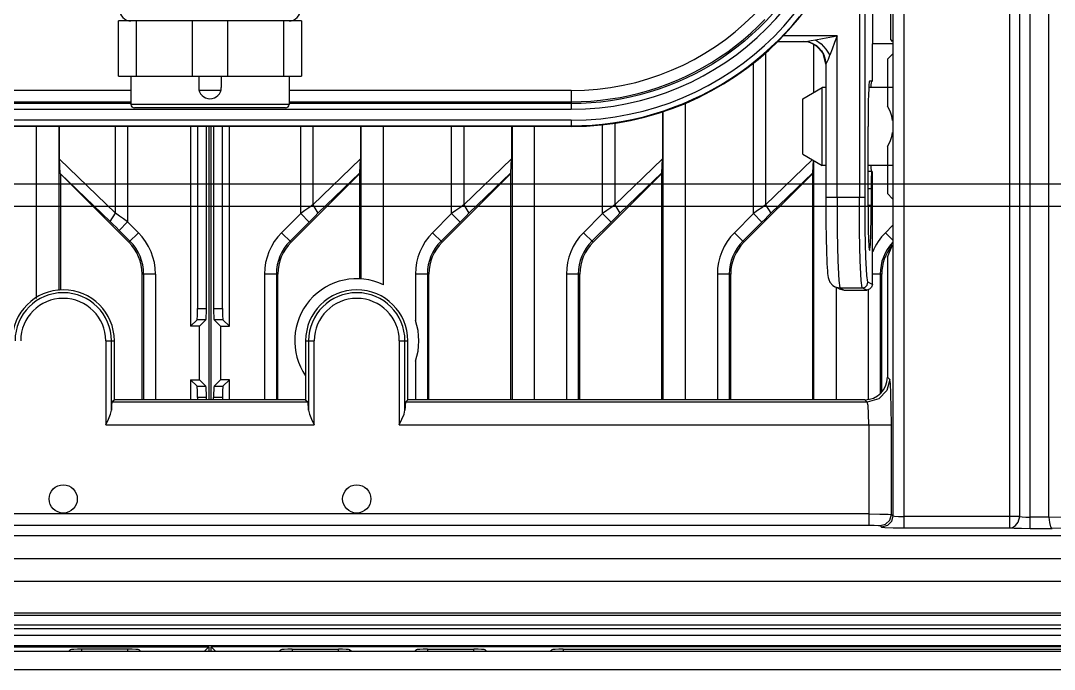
# Model space of a CAD drawing. Header units: millimetres. Extents: x -3132 to 28633, y 682 to 5849.
# Drawn here: x 23794.1 to 23885.7, y 4833.6 to 4891.1 of the extents above; entities that cross this region are included whole.
import ezdxf

# ---------------------------------------------------------------- set-up
doc = ezdxf.new("R2010")
doc.units = ezdxf.units.MM

# ---------------------------------------------------------------- blocks, each defined once
blk = doc.blocks.new('gf')
at = {"linetype": 'Continuous'}
for p, q in [((20080.509, 5019.862), (20080.509, 5447.259)), ((20081.425, 5018.821), (20081.425, 5447.259)), ((20083.092, 5019.82), (20083.092, 5447.259)), ((20066.809, 5048.127), (20066.809, 5089.234)), ((20079.592, 5089.066), (20079.592, 5018.863)), ((20067.491, 5061.752), (20067.491, 5088.099)), ((20069.089, 5062.091), (20069.089, 5085.639)), ((20069.275, 5085.453), (20069.275, 5019.93)), ((20070.275, 5018.863), (20070.275, 5085.453)), ((20066.309, 5075.467), (20066.309, 5048.127)), ((20016.892, 5063.779), (20000.692, 5063.779)), ((20000.692, 5058.879), (20000.692, 5063.779)), ((20002.24, 5063.779), (20002.24, 5058.879)), ((20007.245, 5058.879), (20007.245, 5063.779)), ((20010.34, 5063.779), (20010.34, 5058.879)), ((20015.345, 5058.879), (20015.345, 5063.779)), ((20016.892, 5063.779), (20016.892, 5058.879)), ((20059.054, 5061.952), (20061.356, 5061.952)), ((20064.328, 5062.452), (20059.565, 5062.452)), ((20061.356, 5061.952), (20061.555, 5061.969)), ((20061.844, 5061.893), (20061.356, 5061.952)), ((20062.04, 5062.043), (20062.427, 5062.109)), ((20062.427, 5062.109), (20062.912, 5061.744)), ((20064.328, 5048.127), (20064.328, 5062.452)), ((20067.456, 5061.752), (20067.491, 5061.752)), ((20067.456, 5058.434), (20067.456, 5061.752)), ((20067.491, 5061.769), (20069.213, 5061.769)), ((20069.089, 5062.091), (20069.213, 5061.968)), ((20058.005, 5060.952), (20058.005, 5047.48)), ((20062.246, 5061.726), (20062.246, 5057.435)), ((20062.285, 5057.457), (20062.285, 5061.71)), ((20063.088, 5060.933), (20062.536, 5061.565)), ((20063.337, 5059.954), (20063.088, 5060.933)), ((20069.246, 5060.838), (20068.792, 5060.384)), ((20056.936, 5046.707), (20056.936, 5060.057)), ((20063.328, 5059.972), (20063.328, 5048.127)), ((20068.792, 5060.384), (20068.792, 5056.223)), ((20000.692, 5058.879), (20016.892, 5058.879)), ((20001.792, 5058.879), (20001.792, 5056.379)), ((20007.792, 5058.879), (20007.792, 5057.879)), ((20009.792, 5058.879), (20009.792, 5057.879)), ((20015.792, 5058.879), (20015.792, 5056.379)), ((20067.456, 5058.434), (20067.211, 5058.434)), ((20001.792, 5057.609), (19976.792, 5057.609)), ((20009.792, 5057.609), (20007.792, 5057.609)), ((20040.792, 5057.609), (20015.792, 5057.609)), ((20040.792, 5057.609), (20040.792, 5055.951)), ((20061.292, 5056.884), (20063.024, 5057.884)), ((20063.328, 5057.884), (20063.024, 5057.884)), ((20063.024, 5050.984), (20063.024, 5057.884)), ((20069.246, 5057.884), (20067.145, 5057.884)), ((19976.792, 5056.61), (20001.792, 5056.61)), ((20001.792, 5056.451), (19976.792, 5056.451)), ((20015.792, 5056.379), (20001.792, 5056.379)), ((20015.792, 5056.61), (20040.792, 5056.609)), ((20040.792, 5056.451), (20015.792, 5056.451)), ((20050.911, 5030.214), (20050.911, 5056.487)), ((20061.292, 5051.984), (20061.292, 5056.884)), ((19976.792, 5055.951), (20040.792, 5055.951)), ((20015.492, 5056.079), (20002.092, 5056.079)), ((20048.876, 5055.725), (20048.876, 5051.575)), ((20048.915, 5030.214), (20048.915, 5055.737)), ((20040.792, 5054.987), (19976.792, 5054.987)), ((19976.792, 5054.487), (20040.792, 5054.487)), ((20040.792, 5054.434), (19976.792, 5054.434)), ((19993.413, 5039.187), (19993.413, 5054.434)), ((19995.406, 5054.434), (19995.406, 5039.887)), ((19995.466, 5051.533), (19995.466, 5054.434)), ((20000.427, 5046.742), (20000.427, 5054.434)), ((20001.496, 5054.434), (20001.496, 5045.969)), ((20007.074, 5054.434), (20007.074, 5036.738)), ((20007.692, 5054.434), (20007.692, 5038.305)), ((20008.472, 5038.305), (20008.472, 5054.434)), ((20008.692, 5054.434), (20008.692, 5030.214)), ((20008.892, 5030.214), (20008.892, 5054.434)), ((20009.112, 5054.434), (20009.112, 5038.305)), ((20009.892, 5038.305), (20009.892, 5054.434)), ((20010.511, 5036.738), (20010.511, 5054.434)), ((20016.826, 5046.707), (20016.826, 5054.434)), ((20017.895, 5054.434), (20017.895, 5047.48)), ((20022.136, 5054.434), (20022.136, 5051.575)), ((20022.179, 5040.921), (20022.179, 5054.434)), ((20024.171, 5040.393), (20024.171, 5054.434)), ((20030.196, 5046.707), (20030.196, 5054.434)), ((20031.265, 5054.434), (20031.265, 5047.48)), ((20035.506, 5054.434), (20035.506, 5051.575)), ((20035.548, 5054.434), (20035.548, 5030.214)), ((20037.541, 5030.214), (20037.541, 5054.434)), ((20040.792, 5054.987), (20040.792, 5054.434)), ((20043.566, 5046.707), (20043.566, 5054.583)), ((20044.635, 5054.722), (20044.635, 5047.48)), ((20067.072, 5047.434), (20067.072, 5054.434)), ((20068.792, 5052.645), (20068.792, 5048.484)), ((20061.292, 5051.984), (20063.024, 5050.984)), ((20000.427, 5046.742), (19995.466, 5051.533)), ((19995.535, 5050.275), (19995.466, 5051.533)), ((20022.136, 5051.575), (20017.895, 5047.48)), ((20022.067, 5050.317), (20022.136, 5051.575)), ((20035.506, 5051.575), (20031.265, 5047.48)), ((20035.437, 5050.317), (20035.506, 5051.575)), ((20048.876, 5051.575), (20044.635, 5047.48)), ((20048.807, 5050.317), (20048.876, 5051.575)), ((20062.154, 5051.487), (20058.005, 5047.48)), ((20062.177, 5050.317), (20062.238, 5051.438)), ((20062.285, 5030.214), (20062.285, 5051.411)), ((20063.328, 5050.984), (20063.024, 5050.984)), ((20069.246, 5050.984), (20067.072, 5050.984)), ((19995.535, 5050.275), (19999.965, 5045.997)), ((19995.535, 5050.275), (19995.552, 5050.233)), ((19995.552, 5050.233), (20001.607, 5044.179)), ((19995.552, 5050.233), (19995.552, 5039.916)), ((20015.978, 5044.179), (20022.032, 5050.233)), ((20018.357, 5046.735), (20022.067, 5050.317)), ((20022.032, 5050.233), (20022.067, 5050.317)), ((20022.032, 5050.233), (20022.032, 5040.929)), ((20029.348, 5044.179), (20035.402, 5050.233)), ((20031.727, 5046.735), (20035.437, 5050.317)), ((20035.402, 5050.233), (20035.437, 5050.317)), ((20035.402, 5050.233), (20035.402, 5030.214)), ((20042.718, 5044.179), (20048.772, 5050.233)), ((20045.097, 5046.735), (20048.807, 5050.317)), ((20048.772, 5050.233), (20048.807, 5050.317)), ((20048.772, 5050.233), (20048.772, 5030.214)), ((20056.088, 5044.179), (20062.142, 5050.233)), ((20058.467, 5046.735), (20062.177, 5050.317)), ((20062.142, 5050.233), (20062.177, 5050.317)), ((20062.142, 5050.233), (20062.142, 5030.214)), ((20067.403, 5050.434), (20067.072, 5050.434)), ((20067.456, 5040.434), (20067.456, 5050.434)), ((20067.072, 5048.934), (20067.351, 5048.934)), ((20067.351, 5048.934), (20067.351, 5047.434)), ((20066.809, 5048.127), (20063.328, 5048.127)), ((20069.246, 5048.03), (20068.792, 5048.484)), ((20017.895, 5047.48), (20018.357, 5046.735)), ((20031.265, 5047.48), (20031.727, 5046.735)), ((20044.635, 5047.48), (20045.097, 5046.735)), ((20058.005, 5047.48), (20058.467, 5046.735)), ((20067.351, 5047.434), (20067.072, 5047.434)), ((19999.965, 5045.997), (20000.427, 5046.742)), ((20016.826, 5046.707), (20015.138, 5045.019)), ((20017.571, 5045.962), (20016.826, 5046.707)), ((20030.196, 5046.707), (20028.508, 5045.019)), ((20030.941, 5045.962), (20030.196, 5046.707)), ((20043.566, 5046.707), (20041.878, 5045.019)), ((20044.311, 5045.962), (20043.566, 5046.707)), ((20056.936, 5046.707), (20055.248, 5045.019)), ((20057.681, 5045.962), (20056.936, 5046.707)), ((20001.496, 5045.969), (20000.751, 5045.224)), ((20002.447, 5045.019), (20001.496, 5045.969)), ((20017.571, 5045.962), (20015.883, 5044.274)), ((20030.941, 5045.962), (20029.253, 5044.274)), ((20044.311, 5045.962), (20042.623, 5044.274)), ((20057.681, 5045.962), (20055.993, 5044.274)), ((20069.246, 5045.647), (20068.618, 5045.019)), ((20000.751, 5045.224), (20001.702, 5044.274)), ((20001.607, 5044.179), (20002.447, 5045.019)), ((20015.138, 5045.019), (20015.978, 5044.179)), ((20028.508, 5045.019), (20029.348, 5044.179)), ((20041.878, 5045.019), (20042.718, 5044.179)), ((20055.248, 5045.019), (20056.088, 5044.179)), ((20068.618, 5045.019), (20069.246, 5044.39)), ((20068.792, 5042.85), (20069.246, 5043.946)), ((20068.792, 5042.85), (20068.792, 5032.212)), ((20003.966, 5041.35), (20002.778, 5041.35)), ((20002.778, 5030.214), (20002.778, 5041.35)), ((20002.912, 5041.35), (20002.912, 5030.214)), ((20003.966, 5041.35), (20003.966, 5030.214)), ((20014.806, 5041.35), (20013.618, 5041.35)), ((20013.618, 5041.35), (20013.618, 5030.214)), ((20014.672, 5041.35), (20014.672, 5030.214)), ((20014.806, 5030.214), (20014.806, 5041.35)), ((20028.176, 5041.35), (20026.988, 5041.35)), ((20026.988, 5041.35), (20026.988, 5037.237)), ((20028.042, 5041.35), (20028.042, 5030.214)), ((20028.176, 5030.214), (20028.176, 5041.35)), ((20041.546, 5041.35), (20040.358, 5041.35)), ((20040.358, 5041.35), (20040.358, 5030.214)), ((20041.412, 5041.35), (20041.412, 5030.214)), ((20041.546, 5030.214), (20041.546, 5041.35)), ((20054.916, 5041.35), (20053.728, 5041.35)), ((20053.728, 5041.35), (20053.728, 5030.214)), ((20054.782, 5041.35), (20054.782, 5030.214)), ((20054.916, 5030.214), (20054.916, 5041.35)), ((20064.476, 5040.777), (20064.568, 5040.129)), ((20068.286, 5041.35), (20067.456, 5041.35)), ((20068.152, 5041.35), (20068.152, 5030.799)), ((20068.286, 5030.902), (20068.286, 5041.35)), ((20064.105, 5040.242), (20064.121, 5040.234)), ((20064.121, 5040.234), (20064.568, 5040.129)), ((20064.51, 5040.04), (20064.121, 5040.234)), ((20064.281, 5030.214), (20064.281, 5040.154)), ((20064.51, 5040.04), (20064.957, 5039.934)), ((20064.568, 5040.129), (20066.567, 5040.129)), ((20064.568, 5040.129), (20064.957, 5039.934)), ((20064.957, 5039.934), (20066.956, 5039.934)), ((20066.956, 5039.934), (20066.567, 5040.129)), ((20067.456, 5040.434), (20067.066, 5040.629)), ((20067.098, 5039.934), (20067.098, 5030.214)), ((20007.692, 5038.305), (20008.472, 5038.305)), ((20009.112, 5038.305), (20009.892, 5038.305)), ((20007.643, 5037.306), (20007.074, 5036.738)), ((20008.422, 5037.306), (20007.643, 5037.306)), ((20008.422, 5037.306), (20007.854, 5036.738)), ((20009.942, 5037.306), (20009.162, 5037.306)), ((20009.731, 5036.738), (20009.162, 5037.306)), ((20010.511, 5036.738), (20009.942, 5037.306)), ((20007.854, 5036.738), (20007.074, 5036.738)), ((20007.854, 5031.974), (20007.854, 5036.738)), ((20009.731, 5036.738), (20010.511, 5036.738)), ((20009.731, 5036.738), (20009.731, 5031.974)), ((19999.559, 5035.434), (20000.322, 5035.434)), ((19999.559, 5035.434), (19999.559, 5028.003)), ((20000.059, 5029.306), (20000.059, 5035.434)), ((20000.322, 5030.214), (20000.322, 5035.434)), ((20017.263, 5035.434), (20018.025, 5035.434)), ((20017.263, 5035.434), (20017.263, 5030.214)), ((20017.525, 5035.434), (20017.525, 5029.306)), ((20018.025, 5028.003), (20018.025, 5035.434)), ((20025.559, 5035.434), (20026.322, 5035.434)), ((20025.559, 5035.434), (20025.559, 5028.003)), ((20026.059, 5029.306), (20026.059, 5035.434)), ((20026.322, 5030.214), (20026.322, 5035.434)), ((20026.988, 5033.631), (20026.988, 5030.214)), ((20007.074, 5031.974), (20007.854, 5031.974)), ((20007.643, 5031.406), (20007.074, 5031.974)), ((20007.074, 5031.974), (20007.074, 5030.214)), ((20008.422, 5031.406), (20007.854, 5031.974)), ((20009.731, 5031.974), (20009.162, 5031.406)), ((20010.511, 5031.974), (20009.731, 5031.974)), ((20010.511, 5031.974), (20009.942, 5031.406)), ((20010.511, 5030.214), (20010.511, 5031.974)), ((20068.792, 5032.212), (20069.004, 5032)), ((20007.643, 5031.406), (20008.422, 5031.406)), ((20009.162, 5031.406), (20009.942, 5031.406)), ((20000.322, 5030.214), (20000.11, 5030.002)), ((20017.475, 5030.002), (20000.11, 5030.002)), ((20017.263, 5030.214), (20000.322, 5030.214)), ((20008.472, 5030.407), (20007.692, 5030.407)), ((20007.692, 5030.407), (20007.692, 5030.214)), ((20008.472, 5030.214), (20008.472, 5030.407)), ((20009.892, 5030.407), (20009.112, 5030.407)), ((20009.112, 5030.214), (20009.112, 5030.407)), ((20009.892, 5030.407), (20009.892, 5030.214)), ((20017.263, 5030.214), (20017.475, 5030.002)), ((20026.322, 5030.214), (20026.11, 5030.002)), ((20067.005, 5030.002), (20026.11, 5030.002)), ((20066.793, 5030.214), (20026.322, 5030.214)), ((20067.005, 5030.002), (20066.793, 5030.214)), ((19999.559, 5028.003), (20018.025, 5028.003)), ((20025.559, 5028.003), (20069.139, 5028.003)), ((20067.14, 5028.003), (20067.14, 5019.1)), ((20069.139, 5020.066), (20069.139, 5028.003)), ((20067.14, 5020.1), (19950.444, 5020.1)), ((20069.275, 5019.93), (20069.139, 5020.066)), ((20080.509, 5019.862), (20070.275, 5019.862)), ((20083.092, 5019.82), (20081.425, 5019.82)), ((20083.092, 5019.826), (20092.792, 5020.035)), ((19950.444, 5019.1), (20067.14, 5019.1)), ((20068.14, 5019.067), (20068.276, 5018.93)), ((20070.275, 5018.863), (20079.592, 5018.863)), ((20081.425, 5018.821), (20083.377, 5018.821)), ((20093.318, 5019.036), (20083.377, 5018.821)), ((20114.563, 5018.154), (19903.021, 5018.154)), ((19901.789, 5016.155), (20115.795, 5016.155)), ((20116.966, 5014.127), (19900.618, 5014.127)), ((19896.696, 5011.128), (20120.889, 5011.128)), ((20120.48, 5010.248), (19897.104, 5010.248)), ((19897.104, 5009.956), (20120.48, 5009.956)), ((19758.792, 5008.434), (20258.792, 5008.434))]:
    blk.add_line(p, q, dxfattribs=at)
for points in [[(20040.792, 5056.609), (20041.656, 5056.626), (20042.522, 5056.673), (20043.387, 5056.752), (20044.249, 5056.862), (20045.108, 5057.004), (20045.962, 5057.178), (20046.808, 5057.382), (20047.646, 5057.617), (20048.474, 5057.883), (20049.293, 5058.178), (20050.101, 5058.504), (20050.896, 5058.859), (20051.677, 5059.242), (20052.444, 5059.654), (20053.196, 5060.094), (20053.931, 5060.56), (20054.648, 5061.054), (20055.347, 5061.573), (20056.026, 5062.117), (20056.685, 5062.686), (20057.323, 5063.278), (20057.939, 5063.894)], [(20040.792, 5054.487), (20041.717, 5054.504), (20042.641, 5054.553), (20043.564, 5054.636), (20044.483, 5054.751), (20045.397, 5054.899), (20046.306, 5055.08), (20047.208, 5055.293), (20048.101, 5055.538), (20048.985, 5055.815), (20049.858, 5056.123), (20050.721, 5056.462), (20051.57, 5056.832), (20052.406, 5057.231), (20053.226, 5057.661), (20054.032, 5058.119), (20054.82, 5058.606), (20055.59, 5059.121), (20056.341, 5059.662), (20057.073, 5060.231), (20057.784, 5060.825), (20058.473, 5061.444), (20059.14, 5062.087), (20059.783, 5062.754), (20060.402, 5063.443), (20060.996, 5064.154)], [(20058.655, 5064.43), (20058.058, 5063.788), (20057.438, 5063.169), (20056.796, 5062.572), (20056.133, 5061.999), (20055.449, 5061.451), (20054.746, 5060.928), (20054.024, 5060.431), (20053.284, 5059.961), (20052.528, 5059.518), (20051.756, 5059.104), (20050.969, 5058.717), (20050.169, 5058.36), (20049.356, 5058.032), (20048.532, 5057.734), (20047.697, 5057.467), (20046.853, 5057.23), (20046.001, 5057.024), (20045.142, 5056.849), (20044.278, 5056.706), (20043.41, 5056.594), (20042.538, 5056.515), (20041.665, 5056.467), (20040.792, 5056.451)], [(20061.555, 5061.969), (20061.755, 5061.997), (20062.04, 5062.043)], [(20061.844, 5061.893), (20061.876, 5061.885), (20062.13, 5061.796), (20062.419, 5061.641), (20062.701, 5061.42), (20062.953, 5061.133), (20063.155, 5060.78), (20063.287, 5060.37), (20063.328, 5059.968)], [(20062.536, 5061.565), (20062.376, 5061.672), (20061.844, 5061.893)], [(20062.427, 5062.109), (20063.044, 5062.219), (20063.678, 5062.334), (20064.328, 5062.452)], [(20064.328, 5062.452), (20064.109, 5061.855), (20063.898, 5061.281), (20063.694, 5060.739)], [(20062.912, 5061.744), (20063.349, 5061.272), (20063.694, 5060.739)], [(20063.337, 5059.954), (20063.331, 5059.96), (20063.328, 5059.966), (20063.328, 5059.968)], [(20063.337, 5059.954), (20063.397, 5060.026), (20063.463, 5060.166), (20063.56, 5060.398), (20063.694, 5060.739)], [(20069.246, 5054.967), (20069.174, 5055.329), (20069.02, 5055.778), (20068.792, 5056.223)], [(20068.792, 5052.645), (20069.02, 5053.09), (20069.174, 5053.539), (20069.246, 5053.902)], [(20063.328, 5048.127), (20063.328, 5047.95), (20063.33, 5047.128), (20063.336, 5046.339), (20063.345, 5045.592), (20063.355, 5044.894), (20063.369, 5044.25), (20063.384, 5043.664), (20063.4, 5043.139), (20063.418, 5042.677), (20063.437, 5042.275), (20063.457, 5041.932), (20063.477, 5041.645), (20063.498, 5041.409), (20063.521, 5041.215), (20063.548, 5041.048), (20063.59, 5040.875), (20063.7, 5040.627), (20063.965, 5040.331), (20064.106, 5040.242)], [(20064.328, 5048.127), (20064.346, 5045.099), (20064.398, 5042.521), (20064.476, 5040.777)], [(20066.567, 5040.129), (20066.468, 5040.777), (20066.384, 5042.521), (20066.329, 5045.099), (20066.309, 5048.127)], [(20067.066, 5040.629), (20066.969, 5041.22), (20066.885, 5042.849), (20066.829, 5045.285), (20066.809, 5048.127)], [(20017.895, 5047.48), (20017.545, 5047.23), (20017.188, 5046.972), (20016.826, 5046.707)], [(20031.265, 5047.48), (20030.915, 5047.23), (20030.558, 5046.972), (20030.196, 5046.707)], [(20044.635, 5047.48), (20044.285, 5047.23), (20043.928, 5046.972), (20043.566, 5046.707)], [(20058.005, 5047.48), (20057.655, 5047.23), (20057.298, 5046.972), (20056.936, 5046.707)], [(20001.496, 5045.969), (20001.134, 5046.234), (20000.778, 5046.492), (20000.427, 5046.742)], [(20017.571, 5045.962), (20017.841, 5046.23), (20018.103, 5046.488), (20018.357, 5046.735)], [(20030.941, 5045.962), (20031.211, 5046.23), (20031.473, 5046.488), (20031.727, 5046.735)], [(20044.311, 5045.962), (20044.581, 5046.23), (20044.843, 5046.488), (20045.097, 5046.735)], [(20057.681, 5045.962), (20057.951, 5046.23), (20058.213, 5046.488), (20058.467, 5046.735)], [(19999.965, 5045.997), (20000.22, 5045.75), (20000.482, 5045.492), (20000.751, 5045.224)], [(20066.567, 5040.129), (20066.81, 5040.192), (20066.995, 5040.372), (20067.066, 5040.629)], [(20067.456, 5040.434), (20067.387, 5040.182), (20067.206, 5040.001), (20066.956, 5039.934)], [(20069.004, 5032), (20068.748, 5031.023), (20068.03, 5030.285), (20067.005, 5030.002)], [(20069.139, 5028.003), (20069.129, 5029.481), (20069.1, 5030.77), (20069.056, 5031.656), (20069.004, 5032)], [(20067.14, 5028.003), (20067.122, 5028.982), (20067.073, 5029.711), (20067.005, 5030.002)], [(19999.559, 5028.003), (19999.796, 5028.487), (19999.978, 5028.927), (20000.059, 5029.306)], [(20017.525, 5029.306), (20017.607, 5028.927), (20017.789, 5028.487), (20018.025, 5028.003)], [(20025.559, 5028.003), (20025.796, 5028.487), (20025.978, 5028.927), (20026.059, 5029.306)], [(20067.14, 5020.1), (20068.12, 5020.095), (20068.849, 5020.083), (20069.139, 5020.066)], [(20068.14, 5019.067), (20068.627, 5019.194), (20068.997, 5019.553), (20069.139, 5020.066)], [(20069.275, 5019.93), (20069.148, 5019.442), (20068.789, 5019.073), (20068.276, 5018.93)], [(20069.275, 5019.93), (20069.421, 5019.896), (20069.785, 5019.871), (20070.275, 5019.862)], [(20079.592, 5018.862), (20079.867, 5018.914), (20080.149, 5019.077), (20080.385, 5019.372), (20080.509, 5019.862)], [(20080.509, 5019.862), (20080.727, 5019.84), (20081.049, 5019.826), (20081.425, 5019.82)], [(20083.093, 5019.826), (20083.133, 5019.336), (20083.235, 5018.971), (20083.377, 5018.821)], [(20067.14, 5019.1), (20067.629, 5019.096), (20067.995, 5019.084), (20068.14, 5019.067)], [(20068.276, 5018.93), (20068.565, 5018.897), (20069.298, 5018.872), (20070.275, 5018.863)], [(20079.592, 5018.863), (20080.027, 5018.841), (20080.674, 5018.826), (20081.425, 5018.821)]]:
    blk.add_lwpolyline(points, dxfattribs=at)
for centre in [(19995.792, 5021.434), (20021.792, 5021.434)]:
    blk.add_circle(centre, 1.25, dxfattribs=at)
for centre, radius, start, end in [((20040.792, 5080.434), 26, 270, 0), ((20040.792, 5080.434), 25.447, 270, 0), ((20040.792, 5080.434), 24.483, 270, 0), ((20040.792, 5080.434), 22.825, 270, 0), ((20001.792, 5064.779), 1, 90, 270), ((20015.792, 5064.779), 1, 270, 90), ((20008.792, 5057.879), 1, 180, 0), ((20002.092, 5056.379), 0.3, 180, 270), ((20015.492, 5056.379), 0.3, 270, 0), ((19998.778, 5041.35), 5.188, 0.00001, 44.99999), ((20018.806, 5041.35), 5.188, 135.00003, 180), ((20032.176, 5041.35), 5.188, 135.00003, 180), ((20045.546, 5041.35), 5.188, 135.00003, 180), ((20058.916, 5041.35), 5.188, 135.00003, 180), ((20072.286, 5041.35), 5.188, 135.00003, 157.65541), ((19998.778, 5041.35), 4, 0, 45), ((19998.778, 5041.35), 4.134, 0, 44.99999), ((20018.806, 5041.35), 4.134, 135.00001, 179.99999), ((20018.806, 5041.35), 4, 135, 180), ((20032.176, 5041.35), 4.134, 135.00001, 179.99999), ((20032.176, 5041.35), 4, 135, 180), ((20045.546, 5041.35), 4.134, 135.00001, 179.99999), ((20045.546, 5041.35), 4, 135, 180), ((20058.916, 5041.35), 4.134, 135.00001, 179.99999), ((20058.916, 5041.35), 4, 135, 180), ((20072.286, 5041.35), 4.134, 137.66608, 179.99999), ((20072.286, 5041.35), 4, 140.97349, 180), ((20021.792, 5035.434), 5.5, 64.36995, 214.33579), ((19995.792, 5035.434), 4.529, 0, 180), ((20021.792, 5035.434), 4.529, 0, 180), ((19995.792, 5035.434), 4.267, 0, 180), ((19995.792, 5035.434), 3.767, 0, 180), ((20021.792, 5035.434), 4.267, 0, 180), ((20021.792, 5035.434), 3.767, 0, 180), ((20021.792, 5035.434), 5.5, 340.86575, 19.13425)]:
    blk.add_arc(centre, radius, start, end, dxfattribs=at)
for centre, major_axis, ratio, start_param, end_param in [((20067.211, 5054.434), (0, 4), 0.034921, 0, 1.570796), ((20067.386, 5054.434), (0, 4), 0.034921, 6.283185, 6.786872), ((20067.386, 5054.434), (0, 4), 0.034921, 2.6379, 3.141593), ((20067.403, 5048.934), (0, 1.5), 0.034921, 0, 1.570796), ((20067.211, 5047.434), (0, 4), 0.034921, 1.570796, 4.712389), ((20007.64, 5038.305), (0, 1), 0.052408, -3.089233, -1.570796), ((20008.42, 5038.305), (0, 1), 0.052408, -3.089233, -1.570796), ((20009.165, 5038.305), (0, 1), 0.052408, -4.712389, -3.193953), ((20009.945, 5038.305), (0, 1), 0.052408, -4.712389, -3.193953), ((20066.791, 5032.215), (1.416, -1.416), 0.998783, -0.784789, 0.784789), ((20007.64, 5030.407), (0, 1), 0.052408, -1.570796, -0.05236), ((20008.42, 5030.407), (0, 1), 0.052408, -1.570796, -0.05236), ((20009.165, 5030.407), (0, 1), 0.052408, 0.05236, 1.570796), ((20009.945, 5030.407), (0, 1), 0.052408, 0.05236, 1.570796), ((20000.112, 5028.003), (0, 2), 0.034921, 0.034907, 0.861353), ((20017.472, 5028.003), (0, 2), 0.034921, -0.861353, -0.034907), ((20026.112, 5028.003), (0, 2), 0.034921, 0.034907, 0.861353)]:
    blk.add_ellipse(centre, major_axis=major_axis, ratio=ratio, start_param=start_param, end_param=end_param, dxfattribs=at)
blk = doc.blocks.new('*U110')
blk.add_blockref('gf', (-20008.792, -5261.934))
blk = doc.blocks.new('*U111')
at = {"color": 0, "linetype": 'ByBlock', "lineweight": -2, "transparency": 16777216}
blk.add_blockref('*U110', (500, 0), dxfattribs=at)
blk = doc.blocks.new('tgjn')
at = {"color": 114, "linetype": 'Continuous', "true_color": 0x139b48}
for p, q in [((19552.566, 6815.16), (19969.366, 6815.16)), ((19969.366, 6813.16), (19552.566, 6813.16)), ((19552.566, 6777.16), (19969.366, 6777.16)), ((19969.366, 6775.16), (19552.566, 6775.16))]:
    blk.add_line(p, q, dxfattribs=at)
blk = doc.blocks.new('*U114')
blk.add_blockref('tgjn', (-19767.966, -7030.66))
blk = doc.blocks.new('134567')
at = {"color": 7, "linetype": 'Continuous'}
for p, q in [((3244.083, 387.344), (3667.083, 387.344)), ((3338.583, 387.744), (3455.483, 387.744)), ((3443.213, 387.474), (3443.083, 387.344)), ((3443.213, 387.344), (3443.213, 387.474)), ((3444.212, 387.524), (3444.212, 387.344)), ((3448.314, 387.524), (3444.212, 387.524)), ((3448.314, 387.344), (3448.314, 387.524)), ((3449.313, 387.474), (3449.313, 387.344)), ((3449.313, 387.474), (3449.443, 387.344)), ((3455.483, 387.744), (3455.083, 387.344)), ((3455.483, 387.744), (3455.483, 387.344)), ((3455.683, 387.344), (3455.683, 387.744)), ((3455.683, 387.744), (3456.083, 387.344)), ((3572.583, 387.744), (3455.683, 387.744)), ((3461.723, 387.344), (3461.854, 387.474)), ((3461.854, 387.344), (3461.854, 387.474)), ((3462.852, 387.524), (3462.852, 387.344)), ((3462.852, 387.524), (3466.954, 387.524)), ((3466.954, 387.344), (3466.954, 387.524)), ((3467.953, 387.474), (3467.953, 387.344)), ((3468.083, 387.344), (3467.953, 387.474)), ((3473.723, 387.344), (3473.854, 387.474)), ((3473.854, 387.344), (3473.854, 387.474)), ((3474.852, 387.524), (3474.852, 387.344)), ((3474.852, 387.524), (3478.954, 387.524)), ((3478.954, 387.344), (3478.954, 387.524)), ((3479.953, 387.474), (3479.953, 387.344)), ((3480.083, 387.344), (3479.953, 387.474)), ((3485.723, 387.344), (3485.854, 387.474)), ((3485.854, 387.344), (3485.854, 387.474)), ((3486.852, 387.524), (3486.852, 387.344)), ((3486.852, 387.524), (3564.634, 387.524))]:
    blk.add_line(p, q, dxfattribs=at)
for centre, start_param, end_param in [((3444.212, 387.471), 1.570796, 3.089233), ((3448.314, 387.471), 0.05236, 1.570796), ((3462.852, 387.471), 1.570796, 3.089233), ((3466.954, 387.471), 0.05236, 1.570796), ((3474.852, 387.471), 1.570796, 3.089233), ((3478.954, 387.471), 0.05236, 1.570796), ((3486.852, 387.471), 1.570796, 3.089233)]:
    blk.add_ellipse(centre, major_axis=(1, 0), ratio=0.052408, start_param=start_param, end_param=end_param, dxfattribs=at)
blk = doc.blocks.new('*U299')
blk.add_blockref('134567', (-3455.583, -17.844))
blk = doc.blocks.new('*U300')
at = {"color": 0, "linetype": 'ByBlock', "lineweight": -2, "transparency": 16777216}
blk.add_blockref('*U299', (500, 0), dxfattribs=at)
blk = doc.blocks.new('4333343')
at = {"color": 114, "linetype": 'Continuous', "true_color": 0x139b48}
blk.add_line((3553.009, 2367.465), (3969.809, 2367.465), dxfattribs=at)
blk = doc.blocks.new('*U306')
blk.add_blockref('4333343', (-3768.409, -2000.965))
blk = doc.blocks.new('*U307')
at = {"color": 0, "linetype": 'ByBlock', "lineweight": -2, "transparency": 16777216}
blk.add_blockref('*U306', (500, 0), dxfattribs=at)

msp = doc.modelspace()

# ---------------------------------------------------------------- block references
at = {"color": 0, "linetype": 'ByBlock', "lineweight": -2, "transparency": 16777216}
msp.add_blockref('*U114', (23817.901, 5092.128), dxfattribs=at)
for name, p in [('*U111', (23310.901, 5089.228)), ('*U307', (23317.901, 4467.128)), ('*U300', (23310.901, 4465.728))]:
    msp.add_blockref(name, p)

doc.saveas('drawing.dxf')
